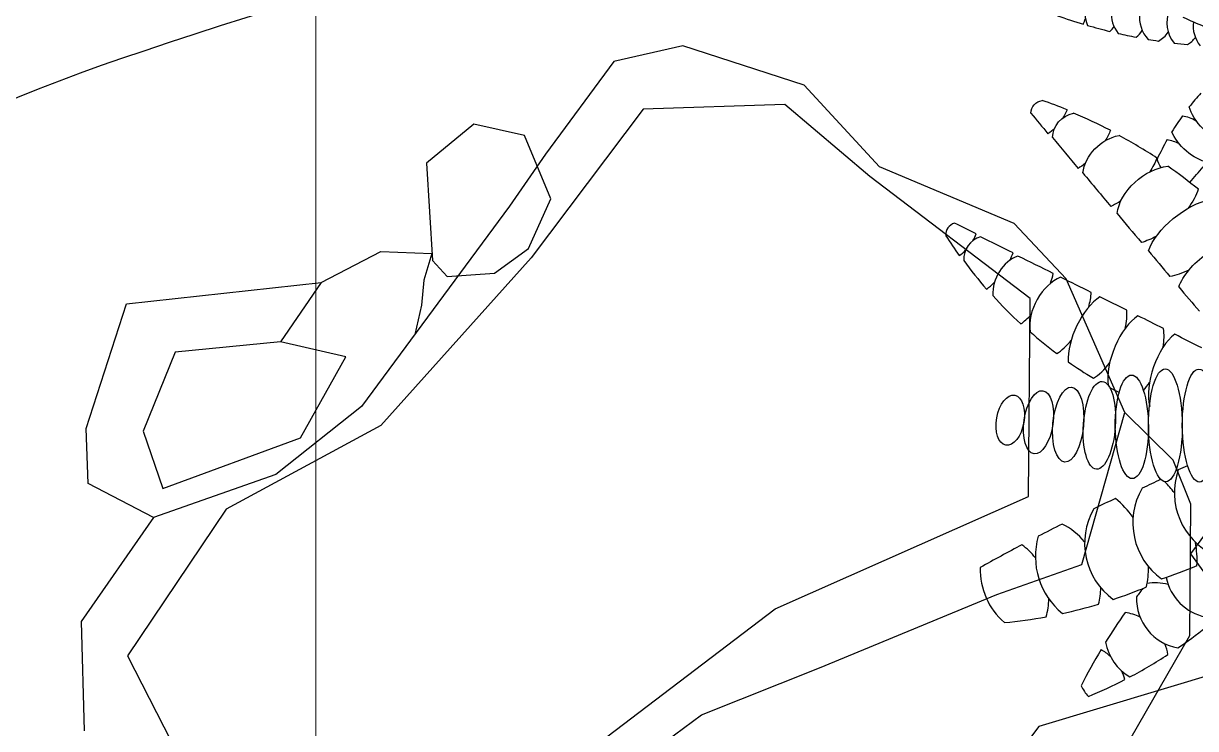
# Model space of a CAD drawing. Header units: millimetres. Extents: x -343543 to 400519, y -115663 to 104219.
# Drawn here: x -246819 to -246157, y 866 to 1264 of the extents above; entities that cross this region are included whole.
import ezdxf
from ezdxf.xclip import XClip

# ---------------------------------------------------------------- set-up
doc = ezdxf.new("R2010")
doc.units = ezdxf.units.MM
doc.header["$XCLIPFRAME"] = 0
doc.linetypes.add('XREF MAT BANG TUONG XAY$0$CENTER', pattern=[50.8, 31.75, -6.35, 6.35, -6.35])
doc.layers.get('0').update_dxf_attribs({"color": 231, "lineweight": 0})
for name, color, linetype, lineweight in [('A-PATT', 252, 'Continuous', 9), ('A-SYMBOLS', 10, 'Continuous', 13), ('XREF MAT BANG TUONG XAY$0$A-GRID', 8, 'XREF MAT BANG TUONG XAY$0$CENTER', 15)]:
    doc.layers.add(name, color=color, linetype=linetype, lineweight=lineweight)
doc.layers.add('XREF MAT BANG NOI THAT$0$FF-Plants', color=8, linetype='Continuous')
doc.layers.add('XREF MAT BANG TUONG XAY$0$A-PATT', color=8, linetype='Continuous')

# ---------------------------------------------------------------- blocks, each defined once
blk = doc.blocks.new('XREF MAT BANG TUONG XAY$0$00.xref_IKIGAI_Truc')
at = {"layer": 'XREF MAT BANG TUONG XAY$0$A-GRID', "color": 8, "ltscale": 20}
blk.add_lwpolyline([(16200, -3895), (16200, 22641.72)], dxfattribs=at)
blk = doc.blocks.new('XREF MAT BANG TUONG XAY$0$xref_IKIGAI_Cot')
at = {"layer": 'XREF MAT BANG TUONG XAY$0$A-GRID', "color": 8, "ltscale": 20}
blk.add_lwpolyline([(16200, -3895), (16200, 22641.72)], dxfattribs=at)
blk = doc.blocks.new('XREF MAT BANG NOI THAT$0$YLD.Studio-03-28')
at = {"layer": 'XREF MAT BANG NOI THAT$0$FF-Plants', "color": 8}
for centre, major_axis, ratio, start_param, end_param in [((-125.98, 228.84), (17.08, 4.94), 1, 2.204083, 3.274454), ((-111.01, 228.25), (17.08, 4.93), 1, 2.024853, 3.533691), ((-95.08, 225.98), (17.1, 4.88), 1, 1.825605, 3.619336), ((-55.75, 518.68), (-309.33, 1.14), 1, 1.233335, 1.283195), ((-160.74, 229.8), (12.57, 12.57), 1, 5.066836, 5.260238), ((-79.67, 223.11), (17.07, 4.96), 1, 2.442404, 3.561484), ((-14.47, 379.35), (161.01, 54.1), 1, 3.938294, 4.015798), ((-55.75, 518.68), (304.85, 52.5), 1, 4.258408, 4.300752), ((-141.91, 231.11), (12.57, 12.57), 1, 4.691759, 4.895835), ((-125.98, 228.84), (-12.57, 12.57), 1, 3.037108, 3.325039), ((-64.79, 221.43), (17.1, 4.87), 1, 2.737371, 3.549404), ((-55.75, 518.68), (218.73, 218.73), 1, 3.701511, 3.734949), ((-55.75, 518.68), (86.22, 297.08), 1, 3.254285, 3.273493), ((-111.01, 228.25), (17.18, 4.57), 1, -1.309181, -0.889153), ((-95.08, 225.98), (12.57, 12.57), 1, 4.474951, 4.815659), ((-55.75, 518.68), (-309.08, 12.59), 1, 1.49001, 1.514148), ((-252.68, -71.77), (187.37, 187.37), 1, 0.403099, 0.459664), ((35.51, 81.27), (-148.48, 36.37), 1, -0.491682, -0.425533), ((7404.17, 6422.59), (-6352.26, 7493.3), 1, 1.55729, 1.558831), ((-250.78, -73.07), (261.79, 41), 1, 0.939147, 1.025978), ((35.51, 81.27), (126.64, 85.63), 1, 1.922607, 1.993558), ((-249.22, -74.28), (240.39, 111.48), 1, 0.552036, 0.646324), ((7406.07, 6421.3), (7719.22, 6075.73), 1, 3.166088, 3.168398), ((35.51, 81.27), (152.83, 3.55), 1, 2.59867, 2.680081), ((-247.88, -75.62), (-253.08, 78.52), 1, 4.325258, 4.406669), ((-4398.2, 3808.72), (-4350.72, 3631.89), 1, 3.131468, 3.133513), ((7407.63, 6420.08), (8439.57, 5027.37), 1, 3.298149, 3.300663), ((7408.97, 6418.74), (7972.1, 5739.9), 1, 3.214224, 3.216408), ((-214.12, 102.47), (-7.06, 4.74), 0.874189, -0.631907, 0.605204), ((-4076.43, -7844.51), (-8058.88, 3635.95), 1, 4.682984, 4.684525), ((-20.7, 230.29), (-231.06, 59.01), 1, 0.81374, 0.870305), ((-199.1, 89.05), (-3.96, 13.04), 0.959793, -0.027203, 1.298202), ((-214.12, 102.47), (8.43, 12.11), 0.490947, -1.435337, -1.122828), ((-4074.9, -7845.89), (4068.89, 7849.19), 1, 0.022593, 0.024903), ((-214.12, 102.47), (8.43, 12.11), 0.490947, 4.036545, 4.390012), ((-199.1, 89.05), (13.17, 18.92), 0.490947, -1.242361, -1.031338), ((7408.97, 6418.74), (7565.69, 6265.88), 1, 3.149351, 3.151275), ((-19.16, 228.9), (226.43, 74.85), 1, 3.449787, 3.536618), ((-179.16, 73.54), (9.02, 17.45), 0.800189, 0.718999, 2.201301), ((-4073.5, -7847), (4073.7, 7846.7), 1, 0.020515, 0.023029), ((-179.16, 73.54), (14.17, 23.12), 0.490947, -1.176481, -0.937354), ((-199.1, 89.05), (13.17, 18.92), 0.490947, 4.082683, 4.366363), ((-157.53, 58.59), (10.38, 20.74), 0.671515, 0.638476, 2.368728), ((-4072.05, -7847.89), (4291.59, 7729.68), 1, 0.045968, 0.048152), ((7408.97, 6418.74), (-7814.55, 5952.61), 1, 1.353149, 1.354972), ((-17.77, 227.8), (219.55, 93.13), 1, 3.468642, 3.56293), ((-136.57, 45.73), (11.39, 24.61), 0.490947, 0.678699, 2.38936), ((-157.53, 58.59), (12.81, 23.9), 0.490947, -1.152148, -0.795463), ((-4072.05, -7847.89), (-8006.89, 3749.05), 1, 4.686888, 4.688812), ((-136.57, 45.73), (11.39, 24.61), 0.490947, -1.152148, -0.707001), ((-179.16, 73.54), (14.17, 23.12), 0.490947, 3.989504, 4.318421), ((-114.89, 34.11), (9.94, 25.23), 0.490947, 0.603982, 2.420377), ((-4072.05, -7847.89), (4131.37, 7816.49), 1, 0.020191, 0.022015), ((-16.31, 226.91), (208.22, 116.26), 1, 3.476887, 3.558298), ((-92.58, 23.77), (8.46, 25.76), 0.490947, 0.614903, 2.459294), ((-114.89, 34.11), (9.94, 25.23), 0.490947, -1.152148, -0.692206), ((-4072.05, -7847.89), (-7987.25, 3790.71), 1, 4.686738, 4.688669), ((-157.53, 58.59), (12.81, 23.9), 0.490947, 3.847362, 4.32554), ((-16.31, 226.91), (-238.48, 0.16), 1, 0.960407, 1.031357), ((-136.57, 45.73), (11.39, 24.61), 0.490947, 3.753714, 4.32554), ((-98.24, -4.21), (-0.17, 31.89), 0.300118, 1.570796327715664, 7.85398163489525), ((-79.1, -4.35), (-0.17, 31.89), 0.300118, 1.570796327681729, 7.853981634861315), ((-135.56, -4.21), (1.64, 24.81), 0.362784, 1.570796328117058, 7.853981635296644), ((-117.19, -5.07), (-0.24, 29.27), 0.32034, 1.570796327763428, 7.853981634943015), ((-114.89, 34.11), (9.94, 25.23), 0.490947, 4.089229, 4.32554), ((-185.93, -1.32), (2.52, 14.11), 0.543524, 1.570796329850885, 7.853981637030471), ((-169.96, -2.47), (2.51, 17.82), 0.456009, 1.570796329214219, 7.853981636393805), ((-153.2, -3.84), (1.96, 21.17), 0.405439, 1.570796328573082, 7.853981635752668), ((-16.31, 226.91), (-229.22, 65.8), 1, 1.354724, 1.380164), ((-54.01, -42.19), (37.73, 10.48), 1, 2.536003, 3.99264), ((349.46, -1031.24), (-463.71, 991.37), 1, -0.028589, -0.02333), ((359.2, -1027.87), (-505.61, 970.67), 1, -0.046419, -0.035711), ((-144.74, -80.92), (62.14, 16.95), 1, 0.376175, 0.503716), ((331.95, -1039.41), (-475.18, 985.92), 1, -0.016941, -0.004606), ((-158.04, -84.69), (48.67, 12.59), 1, 0.346459, 0.63839), ((-77.49, -59.29), (37.64, 10.78), 1, 2.340663, 3.806949), ((-104.73, -70.83), (37.6, 10.95), 1, 2.336167, 3.802453), ((331.95, -1039.41), (-534.86, 954.86), 1, -0.047903, -0.034034), ((-173.89, -95.15), (38.14, 8.87), 1, 0.469374, 0.884243), ((331.95, -1039.41), (-902.87, 618.6), 1, -0.48404, -0.459531), ((-200.9, -101.55), (36.26, 6.41), 1, 0.480209, 0.769788), ((-130.17, -78.33), (39.97, 11.33), 1, 2.586623, 3.750756), ((-144.74, -80.92), (63.14, 12.72), 1, -0.23803, -0.034314), ((-163.3, -85.72), (38.08, 10.86), 1, 2.834025, 3.721727), ((-158.04, -84.69), (49.34, 9.64), 1, -0.410561, -0.181478), ((-189.38, 175.29), (267.12, 86.45), 1, -1.561478, -1.485068), ((-69.77, -84.57), (27.63, 7.13), 1, 3.083987, 4.256555), ((-173.89, -95.15), (37.89, 9.89), 1, -0.514776, -0.276708), ((-216.63, 163.75), (274.39, 59.47), 1, -1.461924, -1.390655), ((164.81, -310.51), (246.87, 246.87), 1, 1.695842, 1.713107), ((-103.93, -121.7), (26.46, 10.7), 1, 0.929655, 1.355947), ((-200.9, -101.55), (36.6, 4.02), 1, -0.407081, -0.129834), ((-216.63, 163.75), (273.46, 63.61), 1, 4.699825, 4.77496), ((-86.05, -101.92), (27.29, 8.36), 1, 2.817212, 4.233401), ((-216.63, 163.75), (248.92, 129.86), 1, 4.329382, 4.413944), ((164.81, -310.51), (347.81, 30.31), 1, 2.442768, 2.500244), ((-125.03, -138.22), (28.31, 3.58), 1, 0.992036, 1.302554), ((-247.58, 98.25), (258.06, 99.76), 1, -1.338969, -1.268726), ((164.81, -310.51), (335.81, 95.52), 1, 2.324239, 2.390992), ((-148.49, -155.88), (20.18, 20.18), 1, 0.049122, 0.277291), ((-103.93, -121.7), (27.45, 7.81), 1, 3.041096, 3.907647), ((-125.03, -138.22), (27.47, 7.75), 1, -0.117756, 0.106875), ((-247.58, 98.25), (268.25, 67.73), 1, -1.331889, -1.241895), ((-148.49, -155.88), (20.18, 20.18), 1, 5.783878, 5.971852), ((-120.41, -138.5), (27.48, 7.72), 1, 3.333395, 3.591583), ((-247.58, 98.25), (262.76, 86.63), 1, -1.496933, -1.414506)]:
    blk.add_ellipse(centre, major_axis=major_axis, ratio=ratio, start_param=start_param, end_param=end_param, dxfattribs=at)
at = {"layer": 'XREF MAT BANG NOI THAT$0$FF-Plants', "color": 8, "extrusion": (0, 0, -1)}
for centre, major_axis, ratio, start_param, end_param in [((-165.32, 170.56), (-6.97, 6.38), 0.874189, -0.631907, 0.605204), ((-165.32, 170.56), (10.87, 12.27), 0.490947, 0.894952, 1.248419), ((-71.38, 169.83), (-12.25, 12.34), 0.490947, 3.745574, 5.607066), ((-146.89, 157.86), (-15.12, 0.86), 0.959793, -0.027203, 1.298202), ((-81.19, 157.49), (-12.94, 11.6), 0.490947, 0.612122, 1.183947), ((-165.32, 170.56), (10.87, 12.27), 0.490947, 1.706256, 2.018765), ((-124.93, 140.4), (16.48, 14.31), 0.800189, 3.860592, 5.342894), ((-146.89, 157.86), (16.98, 19.18), 0.490947, 0.941091, 1.224771), ((-81.19, 157.49), (-12.94, 11.6), 0.490947, 3.820292, 5.530953), ((-90.28, 144.61), (-13.6, 10.83), 0.490947, 0.705769, 1.183947), ((-124.93, 140.4), (21.25, 21.36), 0.490947, 0.847911, 1.176828), ((-90.28, 144.61), (-11.37, 9.58), 0.671515, -1.163527, -0.772865), ((-146.89, 157.86), (16.98, 19.18), 0.490947, 1.899231, 2.110255), ((-103.12, 120.95), (19.68, 16.64), 0.671515, 3.780069, 5.510321), ((-103.12, 120.95), (22.46, 20.09), 0.490947, 0.705769, 1.183947), ((-124.93, 140.4), (21.25, 21.36), 0.490947, 1.965112, 2.204238), ((-83.74, 101.68), (23.59, 18.75), 0.490947, 3.820292, 5.530953), ((-103.12, 120.95), (22.46, 20.09), 0.490947, 1.989445, 2.346129), ((-65.52, 81.32), (24.64, 17.35), 0.490947, 3.745574, 5.607066), ((-83.74, 101.68), (23.59, 18.75), 0.490947, 1.989445, 2.434591)]:
    blk.add_ellipse(centre, major_axis=major_axis, ratio=ratio, start_param=start_param, end_param=end_param, dxfattribs=at)
blk = doc.blocks.new('XREF MAT BANG NOI THAT$0$YLD.Studio-03-187')
at = {"layer": 'XREF MAT BANG NOI THAT$0$FF-Plants', "color": 8}
for p, q in [((-437.13, -37.65), (-406.36, 4.25)), ((-386.03, -108.82), (-437.13, -37.65)), ((-408.91, -100.88), (-523.05, -135.27)), ((-523.05, -135.27), (-585.09, -217.39))]:
    blk.add_line(p, q, dxfattribs=at)
blk = doc.blocks.new('XREF MAT BANG NOI THAT$0$YLD.Studio-03-233')
at = {"layer": 'XREF MAT BANG NOI THAT$0$FF-Plants', "color": 8}
for p, q in [((0, 0), (-38.95, -8.95)), ((68.45, -22.26), (0, 0)), ((-38.95, -8.95), (-77.57, -61.22)), ((111.06, -68.53), (68.45, -22.26)), ((-22.49, -35.91), (-85.8, -119.78)), ((57.69, -33.17), (-22.49, -35.91)), ((105.68, -73.98), (57.69, -33.17)), ((-118.23, -44.29), (-144.99, -66.34)), ((-89.58, -50.81), (-118.23, -44.29)), ((-74.59, -86.44), (-89.58, -50.81)), ((-77.57, -61.22), (-97.94, -90.62)), ((-144.99, -66.34), (-141.51, -121.34)), ((187.17, -100.48), (111.06, -68.53)), ((196.33, -142.73), (105.68, -73.98)), ((-97.94, -90.62), (-181.62, -203.88)), ((-87.21, -114.49), (-74.59, -86.44)), ((216.66, -131.68), (187.17, -100.48)), ((-204.54, -133.68), (-170.64, -116.21)), ((-170.64, -116.21), (-141.87, -117.47)), ((-141.87, -117.47), (-146.46, -132.47)), ((-106.45, -128.5), (-87.21, -114.49)), ((-85.8, -119.78), (-170.7, -214.63)), ((-141.51, -121.34), (-133.24, -130.32)), ((-146.46, -132.47), (-147.82, -146.6)), ((-133.24, -130.32), (-106.45, -128.5)), ((249.75, -207.27), (216.66, -131.68)), ((-314.5, -145.85), (-204.54, -133.68)), ((-204.54, -133.68), (-227.41, -167.38)), ((195.37, -254.57), (196.33, -142.73)), ((-337.36, -216.16), (-314.5, -145.85)), ((-147.82, -146.6), (-151.59, -163.19)), ((-227.41, -167.38), (-286.98, -173.22)), ((-190.5, -175.78), (-227.41, -167.38)), ((-286.98, -173.22), (-305.06, -217.77)), ((-216.17, -221.46), (-190.5, -175.78)), ((-181.62, -203.88), (-230.1, -242.14)), ((225.47, -293.03), (249.75, -207.27)), ((277.04, -234.16), (249.75, -207.27)), ((-336.15, -247.33), (-337.36, -216.16)), ((-305.06, -217.77), (-293.98, -250.19)), ((-170.7, -214.63), (-258.13, -261.84)), ((-293.98, -250.19), (-216.17, -221.46)), ((286.99, -259), (277.04, -234.16)), ((-230.1, -242.14), (-299.28, -266.47)), ((-299.28, -266.47), (-336.15, -247.33)), ((52.1, -318.09), (195.37, -254.57)), ((-258.13, -261.84), (-313.86, -344.57)), ((-258.13, -261.84), (-258.13, -261.84)), ((286.54, -333.1), (286.99, -259)), ((-299.28, -266.47), (-340.02, -325.26)), ((177.36, -309.95), (225.47, -293.03)), ((77.28, -351.49), (177.36, -309.95)), ((-94.96, -429.81), (52.1, -318.09)), ((-340.02, -325.26), (-338.47, -387)), ((253.38, -390.75), (286.54, -333.1)), ((-313.86, -344.57), (-274.26, -422.28)), ((10.44, -377.99), (77.28, -351.49)), ((-87.22, -450.34), (10.44, -377.99))]:
    blk.add_line(p, q, dxfattribs=at)
blk = doc.blocks.new('XREF MAT BANG NOI THAT')
at = {"color": 8}
for name, p in [('XREF MAT BANG NOI THAT$0$YLD.Studio-03-28', (16778.42, 1041.43)), ('XREF MAT BANG NOI THAT$0$YLD.Studio-03-233', (16407.48, 1251.66)), ('XREF MAT BANG NOI THAT$0$YLD.Studio-03-187', (17131.71, 1002.34))]:
    blk.add_blockref(name, p, dxfattribs=at)
blk = doc.blocks.new('01.Xref _MB T1')
at = {"layer": 'XREF MAT BANG TUONG XAY$0$A-PATT', "color": 8}
blk.add_lwpolyline([(24746.58978, 1202.53717, 0.082468327), (24022.4805, 1386.15429, 0.021735377), (23357.86025, 1416.92817, -0.007186396), (22570.54046, 1431.15427, -0.017000948), (22077.28112, 1468.35851, -0.042272716), (21500.01981, 1576.09554, -0.107296615), (21176.98178, 1736.9903, -0.160801585), (21037.59719, 1974.86923, -0.056519695), (21016.8414, 2276.40741, 0.095215252), (20969.555, 2631.37264, 0.170472702), (20584.73432, 3093.75179, 0.118792293), (20051.29879, 3268.72621, 0.11862728), (19502.40968, 3184.79873, 0.135530352), (19055.89909, 2847.02552, 0.131285629), (18885.70323, 2421.36024, 0.019866911), (18858.55277, 1959.72591, -0.063954217), (18814.13903, 1690.28546, -0.217715917), (18633.99179, 1490.84365, -0.082745941), (18269.47742, 1414.92062, -0.021794656), (17671.15311, 1400.46683, 0.00944351), (17056.00387, 1401.25773, 0.082639146), (16102.71191, 1248.63274, 0.188834132), (15497.2539, 748.06419, 0.135173683), (15381.4724, 15.00243)], format="xyb", dxfattribs=at)
at = {"color": 8}
blk.add_blockref('XREF MAT BANG TUONG XAY$0$00.xref_IKIGAI_Truc', (0.00011, 0), dxfattribs=at)
ref = blk.add_blockref('XREF MAT BANG TUONG XAY$0$xref_IKIGAI_Cot', (-0.00927, -0.00001), dxfattribs=at)
XClip(ref).set_block_clipping_path([(-1610.3425959283, -2225.6693134198), (41829.1295208634, 21555.8819575264)])
at = {"layer": 'A-PATT', "color": 8}
blk.add_blockref('XREF MAT BANG NOI THAT', (0, 0), dxfattribs=at)

msp = doc.modelspace()

# ---------------------------------------------------------------- block references
at = {"layer": 'A-SYMBOLS'}
msp.add_blockref('01.Xref _MB T1', (-262854.02, 0), dxfattribs=at)

doc.saveas('drawing.dxf')
